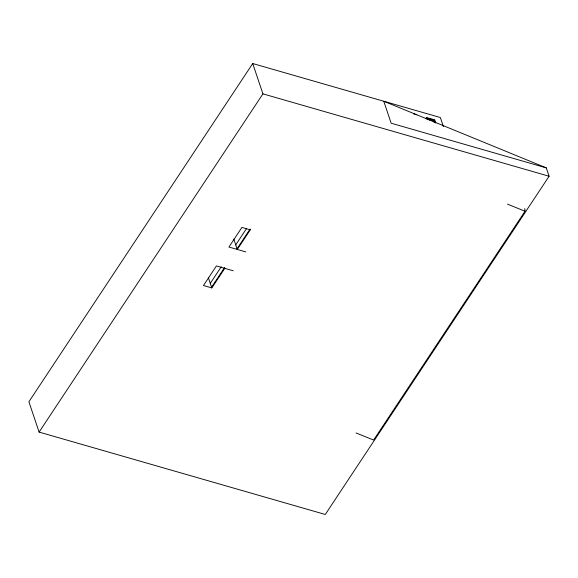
<?xml version="1.0" encoding="UTF-8"?>
<svg xmlns="http://www.w3.org/2000/svg" width="578" height="578" viewBox="0 0 578 578"><rect width="100%" height="100%" fill="white"/><g stroke="black" fill="none" stroke-linecap="round" stroke-linejoin="round"><path stroke-width="0.87" d="M443.413 126.633L440.342 117.522L252.723 63.529L28.9 401.753L39.109 432.084L325.277 514.471L549.1 176.247L546.282 167.866L383.77 101.251L391.154 123.208L546.282 167.866M39.109 432.084L262.932 93.86L252.723 63.529M210.284 283.35L221.244 266.783M235.745 244.877L246.322 228.888M211.584 287.201L224.539 267.628L224.777 268.344L211.823 287.916L203.47 285.51L216.425 265.938L233.237 270.779M237.038 248.735L250.028 229.112L250.267 229.827L237.283 249.45L233.787 239.061M425.87 118.483L426.506 117.522L434.743 119.892L435.812 123.056M433.616 121.163L434.251 120.202L427.33 118.208L427.865 119.798M524.781 208.55L525.041 211.23L373.619 440.039L356.055 432.973M413.487 113.801L416.781 114.747M427.821 119.025L433.876 120.773L434.446 122.457M427.207 118.989L433.724 120.867L434.172 122.457M427.149 119.082L433.666 120.961M262.932 93.86L549.1 176.247M250.267 229.827L241.915 227.421L228.924 247.044L245.744 251.885M507.484 204.135L525.041 211.23M434.251 120.202L435.053 122.579M426.506 117.522L427.034 119.104M208.326 277.534L211.823 287.916"/></g></svg>
